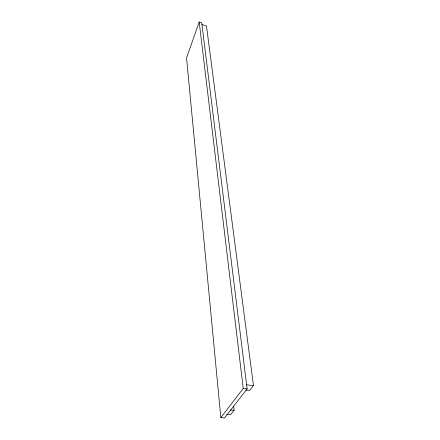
<?xml version="1.0" encoding="UTF-8"?>
<svg xmlns="http://www.w3.org/2000/svg" width="440" height="440" viewBox="0 0 440 440"><rect width="100%" height="100%" fill="white"/><g stroke="black" fill="none" stroke-linecap="round" stroke-linejoin="round"><path stroke-width="0.66" d="M199.194 22L186.544 57.904L220.841 417.637L224.505 418L247.126 388.916L201.746 22.842L199.194 22L243.238 388.459L220.841 417.637M233.684 406.098L234.13 410.195L230.571 414.722L226.699 414.326M201.955 24.53L206.476 26.021L253.457 385.632L249.777 390.308L245.9 390.11M230.043 410.02L234.13 410.195M243.238 388.459L247.126 388.916M246.615 384.808L253.457 385.632"/></g></svg>
